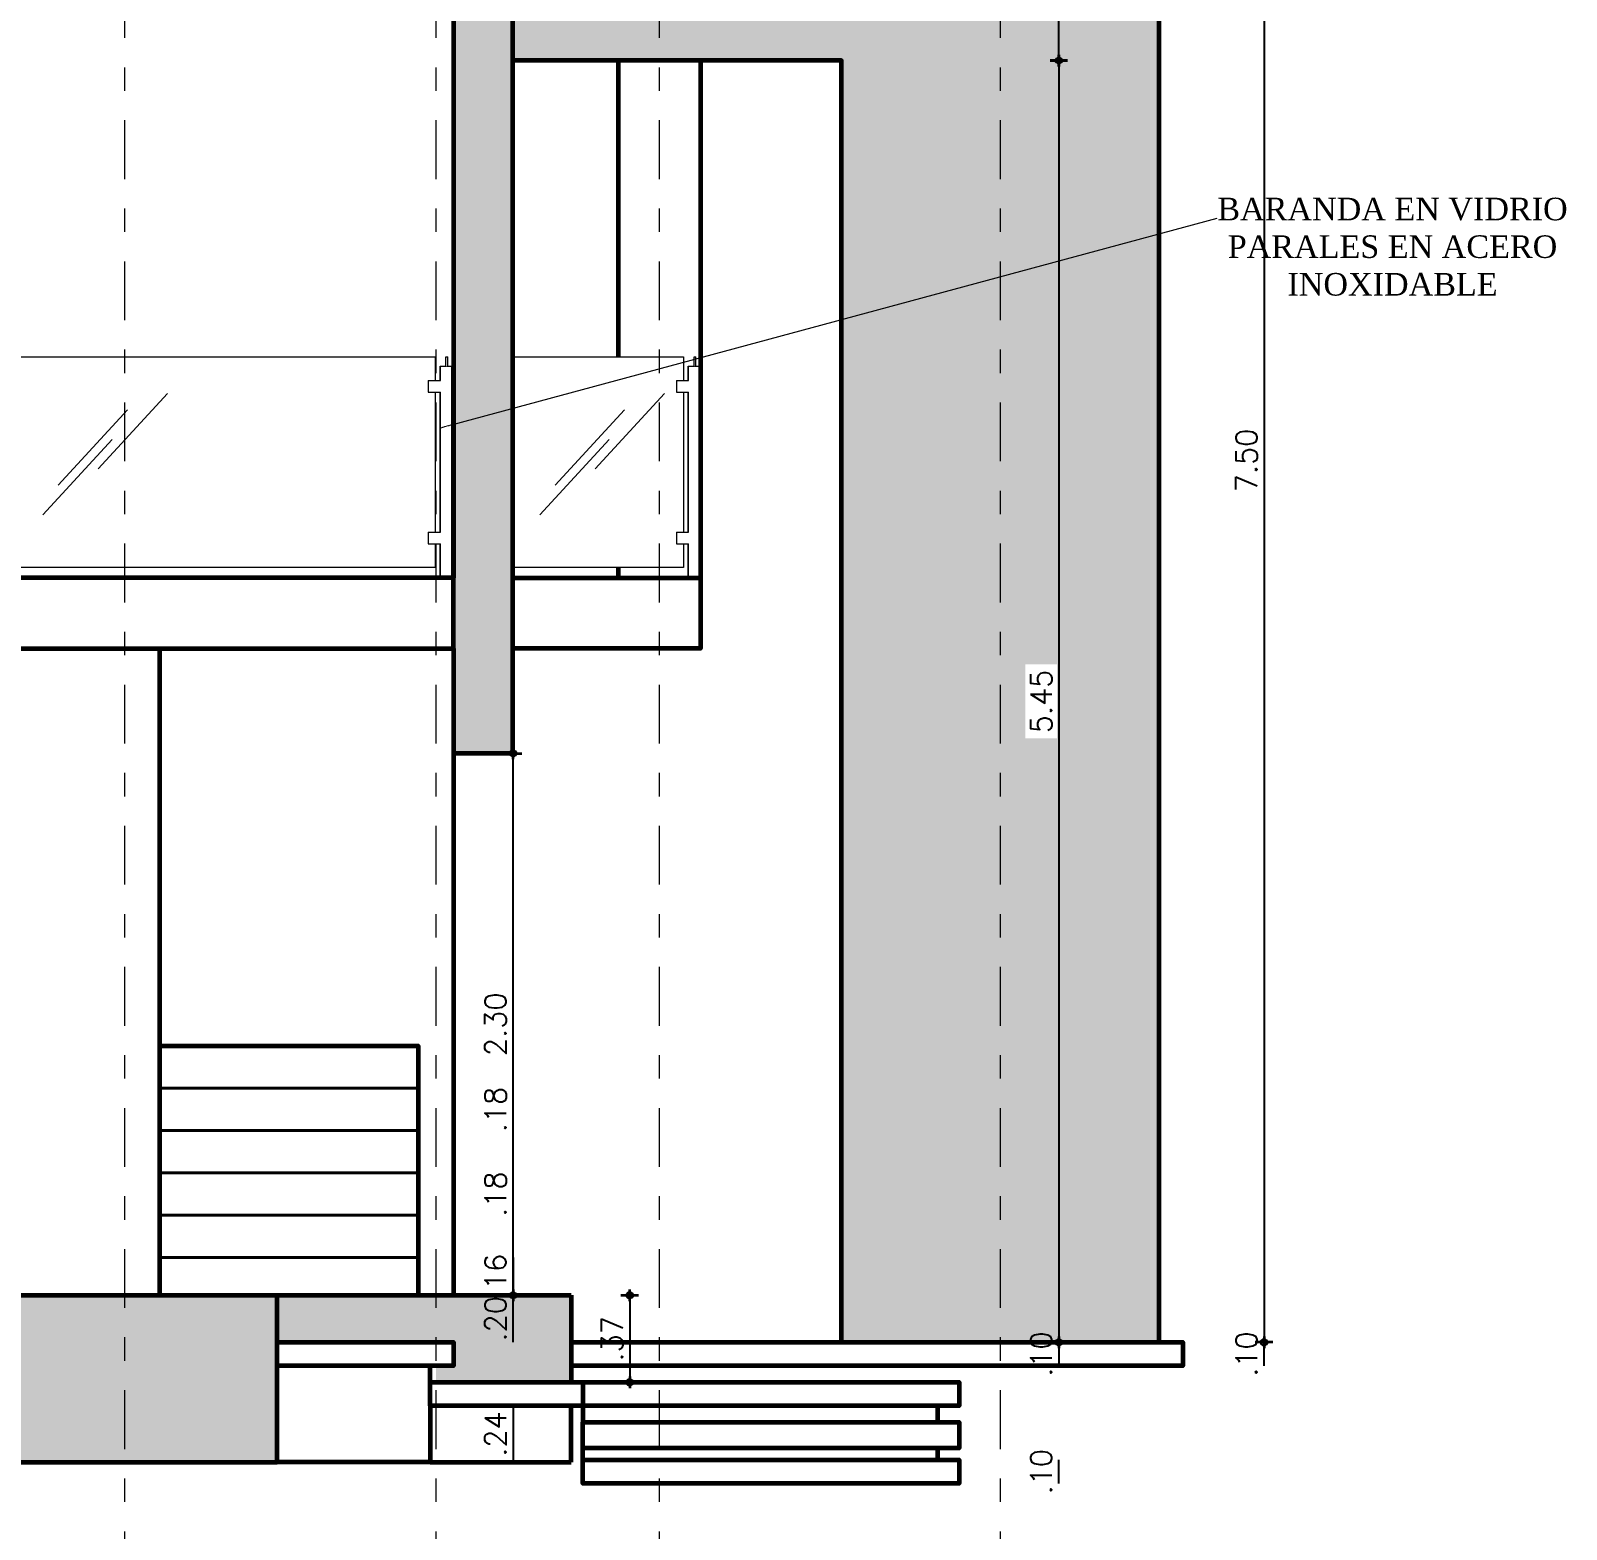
# Model space of a CAD drawing. Header units: metres. Extents: x -50 to 76, y -61 to 14.
# Drawn here: x -32.09 to -25.56, y -55.04 to -48.67 of the extents above; entities that cross this region are included whole.
import ezdxf

# ---------------------------------------------------------------- set-up
doc = ezdxf.new("R2010")
doc.units = ezdxf.units.M
doc.header["$MEASUREMENT"] = 0
doc.set_wipeout_variables(frame=1)
for name, pattern in [('CENTERX2', [4, 2.5, -0.5, 0.5, -0.5]), ('DASHDOT2', [0.5, 0.25, -0.125, 0, -0.125]), ('Wipeout_Contour', [1, 0, -1])]:
    doc.linetypes.add(name, pattern=pattern)
for name, color, linetype, lineweight in [('1 ACHURADO PLACAS', 45, 'Continuous', 15), ('1 CALCAS', 255, 'Continuous', 60), ('1 ESCALERAS', 4, 'Continuous', 40), ('1 NIVELES', 145, 'Continuous', 18), ('COTA10', 153, 'Continuous', 13), ('COTAS', 251, 'Continuous', 35), ('EJES', 251, 'CENTERX2', 0)]:
    doc.layers.add(name, color=color, linetype=linetype, lineweight=lineweight)
doc.layers.add('TEXT', color=4, linetype='Continuous')
doc.styles.add('ARIAL', font='CENTURY.TTF')
doc.styles.add('cotas', font='romans.shx')
doc.dimstyles.new('COT-50', dxfattribs={"dimscale": 0.5, "dimtxt": 0.18, "dimasz": 0.05, "dimexe": 0.08, "dimexo": 0.1, "dimgap": 0.06, "dimtad": 1, "dimzin": 4, "dimdsep": 46, "dimtxsty": 'cotas', "dimblk1": 'COTA', "dimblk2": 'COTA', "dimsah": 1, "dimcen": 0.09, "dimse1": 1, "dimse2": 1, "dimclrd": 256, "dimclre": 253, "dimclrt": 14, "dimadec": 0, "dimazin": 0, "dimtfac": 1, "dimtix": 1, "dimtmove": 0, "dimatfit": 3, "dimldrblk": 'COTA', "dimfxl": 1, "dimtfill": 1, "dimtfillclr": 256, "dimtolj": 1, "dimtzin": 12, "dimarcsym": 0})

# ---------------------------------------------------------------- blocks, each defined once
blk = doc.blocks.new('COTA')
for p, q in [((-1, 0), (1, 0)), ((0, 1.5), (0, -1.5))]:
    blk.add_line(p, q)
blk.add_circle((0, 0), 0.5)
blk = doc.blocks.new('*D832')
at = {"layer": 'COTAS', "lineweight": -2, "transparency": 16777216}
blk.add_line((-32.6906, -51.3219), (-32.6906, -54.0219), dxfattribs=at)
at = {"layer": 'Defpoints', "color": 0, "transparency": 16777216}
for p in [(-31.5412, -51.2969), (-32.6906, -54.0469), (-31.5412, -54.0469)]:
    blk.add_point(p, dxfattribs=at)
at = {"layer": 'COTAS', "lineweight": -2, "transparency": 16777216, "xscale": 0.025, "yscale": 0.025, "zscale": 0.025}
for p, rotation in [((-32.6906, -51.2969), 90), ((-32.6906, -54.0469), 270)]:
    blk.add_blockref('COTA', p, dxfattribs=dict(at, rotation=rotation))
at = {"layer": 'COTAS', "color": 14, "transparency": 16777216, "insert": (-32.7656, -52.6719), "char_height": 0.09, "attachment_point": 5, "rotation": 90, "style": 'cotas', "bg_fill": 3, "box_fill_scale": 1.25, "bg_fill_color": 256, "bg_fill_true_color": 13158600, "bg_fill_transparency": 0}
blk.add_mtext('\\A1;2.75', dxfattribs=at)
blk = doc.blocks.new('*D833')
at = {"layer": 'COTAS', "lineweight": -2, "transparency": 16777216}
blk.add_line((-26.8436, -46.7719), (-26.8436, -54.2219), dxfattribs=at)
at = {"layer": 'Defpoints', "color": 0, "transparency": 16777216}
for p in [(-27.2912, -46.7469), (-27.2912, -54.2469), (-26.8436, -54.2469)]:
    blk.add_point(p, dxfattribs=at)
at = {"layer": 'COTAS', "lineweight": -2, "transparency": 16777216, "xscale": 0.025, "yscale": 0.025, "zscale": 0.025}
for p, rotation in [((-26.8436, -46.7469), 90), ((-26.8436, -54.2469), 270)]:
    blk.add_blockref('COTA', p, dxfattribs=dict(at, rotation=rotation))
at = {"layer": 'COTAS', "color": 14, "transparency": 16777216, "insert": (-26.9186, -50.4969), "char_height": 0.09, "attachment_point": 5, "rotation": 90, "style": 'cotas', "bg_fill": 3, "box_fill_scale": 1.25, "bg_fill_color": 256, "bg_fill_true_color": 13158600, "bg_fill_transparency": 0}
blk.add_mtext('\\A1;7.50', dxfattribs=at)
blk = doc.blocks.new('*D834')
at = {"layer": 'COTAS', "lineweight": -2, "transparency": 16777216}
blk.add_line((-26.8436, -54.3469), (-26.8436, -54.2469), dxfattribs=at)
at = {"layer": 'Defpoints', "color": 0, "transparency": 16777216}
for p in [(-27.1898, -54.2469), (-26.8436, -54.2469), (-27.1898, -54.3469)]:
    blk.add_point(p, dxfattribs=at)
at = {"layer": 'COTAS', "color": 14, "transparency": 16777216, "insert": (-26.9186, -54.2969), "char_height": 0.09, "attachment_point": 5, "rotation": 90, "style": 'cotas'}
blk.add_mtext('\\A1;.10', dxfattribs=at)
blk = doc.blocks.new('*D836')
at = {"layer": 'COTAS', "lineweight": -2, "transparency": 16777216}
blk.add_line((-27.7166, -48.7719), (-27.7166, -46.7719), dxfattribs=at)
at = {"layer": 'Defpoints', "color": 0, "transparency": 16777216}
for p in [(-28.6412, -46.7469), (-27.7166, -46.7469), (-28.6412, -48.7969)]:
    blk.add_point(p, dxfattribs=at)
at = {"layer": 'COTAS', "lineweight": -2, "transparency": 16777216, "xscale": 0.025, "yscale": 0.025, "zscale": 0.025}
for p, rotation in [((-27.7166, -46.7469), 90), ((-27.7166, -48.7969), 270)]:
    blk.add_blockref('COTA', p, dxfattribs=dict(at, rotation=rotation))
at = {"layer": 'COTAS', "color": 14, "transparency": 16777216, "insert": (-27.7916, -47.7719), "char_height": 0.09, "attachment_point": 5, "rotation": 90, "style": 'cotas', "bg_fill": 3, "box_fill_scale": 1.25, "bg_fill_color": 256, "bg_fill_true_color": 13158600, "bg_fill_transparency": 0}
blk.add_mtext('\\A1;2.05', dxfattribs=at)
blk = doc.blocks.new('*D837')
at = {"layer": 'COTAS', "lineweight": -2, "transparency": 16777216}
blk.add_line((-27.7166, -48.8219), (-27.7166, -54.2219), dxfattribs=at)
at = {"layer": 'Defpoints', "color": 0, "transparency": 16777216}
for p in [(-28.6412, -48.7969), (-28.6412, -54.2469), (-27.7166, -54.2469)]:
    blk.add_point(p, dxfattribs=at)
at = {"layer": 'COTAS', "lineweight": -2, "transparency": 16777216, "xscale": 0.025, "yscale": 0.025, "zscale": 0.025}
for p, rotation in [((-27.7166, -48.7969), 90), ((-27.7166, -54.2469), 270)]:
    blk.add_blockref('COTA', p, dxfattribs=dict(at, rotation=rotation))
at = {"layer": 'COTAS', "color": 14, "transparency": 16777216, "insert": (-27.7916, -51.5219), "char_height": 0.09, "attachment_point": 5, "rotation": 90, "style": 'cotas', "bg_fill": 3, "box_fill_scale": 1.25, "bg_fill_color": 256, "bg_fill_true_color": 13158600, "bg_fill_transparency": 0}
blk.add_mtext('\\A1;5.45', dxfattribs=at)
blk = doc.blocks.new('*D838')
at = {"layer": 'COTAS', "lineweight": -2, "transparency": 16777216}
blk.add_line((-27.7166, -54.2469), (-27.7166, -54.3469), dxfattribs=at)
at = {"layer": 'Defpoints', "color": 0, "transparency": 16777216}
for p in [(-27.1898, -54.2469), (-27.7166, -54.3469), (-27.1898, -54.3469)]:
    blk.add_point(p, dxfattribs=at)
at = {"layer": 'COTAS', "color": 14, "transparency": 16777216, "insert": (-27.7916, -54.2969), "char_height": 0.09, "attachment_point": 5, "rotation": 90, "style": 'cotas'}
blk.add_mtext('\\A1;.10', dxfattribs=at)
blk = doc.blocks.new('*D839')
at = {"layer": 'COTAS', "lineweight": -2, "transparency": 16777216}
blk.add_line((-27.7166, -54.8469), (-27.7166, -54.7469), dxfattribs=at)
at = {"layer": 'Defpoints', "color": 0, "transparency": 16777216}
for p in [(-28.1412, -54.7469), (-27.7166, -54.7469), (-28.1412, -54.8469)]:
    blk.add_point(p, dxfattribs=at)
at = {"layer": 'COTAS', "color": 14, "transparency": 16777216, "insert": (-27.7916, -54.7969), "char_height": 0.09, "attachment_point": 5, "rotation": 90, "style": 'cotas'}
blk.add_mtext('\\A1;.10', dxfattribs=at)
blk = doc.blocks.new('*D840')
at = {"layer": 'COTAS', "lineweight": -2, "transparency": 16777216}
blk.add_line((-29.5416, -54.0719), (-29.5416, -54.3919), dxfattribs=at)
at = {"layer": 'Defpoints', "color": 0, "transparency": 16777216}
for p in [(-29.7912, -54.0469), (-29.7912, -54.4169), (-29.5416, -54.4169)]:
    blk.add_point(p, dxfattribs=at)
at = {"layer": 'COTAS', "lineweight": -2, "transparency": 16777216, "xscale": 0.025, "yscale": 0.025, "zscale": 0.025}
for p, rotation in [((-29.5416, -54.0469), 90), ((-29.5416, -54.4169), 270)]:
    blk.add_blockref('COTA', p, dxfattribs=dict(at, rotation=rotation))
at = {"layer": 'COTAS', "color": 14, "transparency": 16777216, "insert": (-29.6166, -54.2319), "char_height": 0.09, "attachment_point": 5, "rotation": 90, "style": 'cotas'}
blk.add_mtext('\\A1;.37', dxfattribs=at)
blk = doc.blocks.new('*D841')
at = {"layer": 'COTAS', "lineweight": -2, "transparency": 16777216}
blk.add_line((-30.0377, -54.2469), (-30.0377, -54.0469), dxfattribs=at)
at = {"layer": 'Defpoints', "color": 0, "transparency": 16777216}
for p in [(-30.2912, -54.0469), (-30.0377, -54.0469), (-30.2912, -54.2469)]:
    blk.add_point(p, dxfattribs=at)
at = {"layer": 'COTAS', "color": 14, "transparency": 16777216, "insert": (-30.1127, -54.1469), "char_height": 0.09, "attachment_point": 5, "rotation": 90, "style": 'cotas'}
blk.add_mtext('\\A1;.20', dxfattribs=at)
blk = doc.blocks.new('*D842')
at = {"layer": 'COTAS', "lineweight": -2, "transparency": 16777216}
blk.add_line((-30.0377, -54.5169), (-30.0377, -54.7569), dxfattribs=at)
at = {"layer": 'Defpoints', "color": 0, "transparency": 16777216}
for p in [(-29.7912, -54.5169), (-30.0377, -54.7569), (-29.7912, -54.7569)]:
    blk.add_point(p, dxfattribs=at)
at = {"layer": 'COTAS', "color": 14, "transparency": 16777216, "insert": (-30.1127, -54.6369), "char_height": 0.09, "attachment_point": 5, "rotation": 90, "style": 'cotas'}
blk.add_mtext('\\A1;.24', dxfattribs=at)
blk = doc.blocks.new('*D843')
at = {"layer": 'COTAS', "lineweight": -2, "transparency": 16777216}
blk.add_line((-30.0377, -53.8869), (-30.0377, -54.0469), dxfattribs=at)
at = {"layer": 'Defpoints', "color": 0, "transparency": 16777216}
for p in [(-30.4412, -53.8869), (-30.4412, -54.0469), (-30.0377, -54.0469)]:
    blk.add_point(p, dxfattribs=at)
at = {"layer": 'COTAS', "color": 14, "transparency": 16777216, "insert": (-30.1127, -53.9669), "char_height": 0.09, "attachment_point": 5, "rotation": 90, "style": 'cotas'}
blk.add_mtext('\\A1;.16', dxfattribs=at)
blk = doc.blocks.new('*D844')
at = {"layer": 'COTAS', "lineweight": -2, "transparency": 16777216}
blk.add_line((-30.0377, -53.7069), (-30.0377, -53.5269), dxfattribs=at)
at = {"layer": 'Defpoints', "color": 0, "transparency": 16777216}
for p in [(-30.4412, -53.5269), (-30.0377, -53.5269), (-30.4412, -53.7069)]:
    blk.add_point(p, dxfattribs=at)
at = {"layer": 'COTAS', "color": 14, "transparency": 16777216, "insert": (-30.1127, -53.6169), "char_height": 0.09, "attachment_point": 5, "rotation": 90, "style": 'cotas'}
blk.add_mtext('\\A1;.18', dxfattribs=at)
blk = doc.blocks.new('*D845')
at = {"layer": 'COTAS', "lineweight": -2, "transparency": 16777216}
blk.add_line((-30.0377, -53.3469), (-30.0377, -53.1669), dxfattribs=at)
at = {"layer": 'Defpoints', "color": 0, "transparency": 16777216}
for p in [(-30.4412, -53.1669), (-30.0377, -53.1669), (-30.4412, -53.3469)]:
    blk.add_point(p, dxfattribs=at)
at = {"layer": 'COTAS', "color": 14, "transparency": 16777216, "insert": (-30.1127, -53.2569), "char_height": 0.09, "attachment_point": 5, "rotation": 90, "style": 'cotas'}
blk.add_mtext('\\A1;.18', dxfattribs=at)
blk = doc.blocks.new('*D846')
at = {"layer": 'COTAS', "lineweight": -2, "transparency": 16777216}
blk.add_line((-30.0377, -54.0219), (-30.0377, -51.7676), dxfattribs=at)
at = {"layer": 'Defpoints', "color": 0, "transparency": 16777216}
for p in [(-30.0412, -51.7426), (-30.0377, -51.7426), (-30.2912, -54.0469)]:
    blk.add_point(p, dxfattribs=at)
at = {"layer": 'COTAS', "lineweight": -2, "transparency": 16777216, "xscale": 0.025, "yscale": 0.025, "zscale": 0.025}
for p, rotation in [((-30.0377, -51.7426), 90), ((-30.0377, -54.0469), 270)]:
    blk.add_blockref('COTA', p, dxfattribs=dict(at, rotation=rotation))
at = {"layer": 'COTAS', "color": 14, "transparency": 16777216, "insert": (-30.1127, -52.8947), "char_height": 0.09, "attachment_point": 5, "rotation": 90, "style": 'cotas'}
blk.add_mtext('\\A1;2.30', dxfattribs=at)

msp = doc.modelspace()

# ---------------------------------------------------------------- linework, layer by layer
at = {"layer": '1 CALCAS', "color": 171, "linetype": 'Continuous', "lineweight": 18}
for p, q in [((-33.0875, -50.0569), (-30.3689, -50.0569)), ((-30.0412, -50.0569), (-29.3132, -50.0569)), ((-30.3689, -50.9519), (-33.0875, -50.9519)), ((-29.3132, -50.9519), (-30.0412, -50.9519))]:
    msp.add_line(p, q, dxfattribs=at)
at = {"layer": '1 CALCAS'}
for p, q in [((-31.5412, -54.0469), (-31.0412, -54.0469)), ((-31.0412, -54.7569), (-31.0412, -54.0469)), ((-31.0412, -54.0469), (-29.7912, -54.0469)), ((-29.7912, -54.0469), (-29.7912, -54.4169)), ((-30.3912, -54.5169), (-30.3912, -54.7569)), ((-29.7912, -54.7569), (-29.7912, -54.5169)), ((-28.2328, -54.5169), (-28.2328, -54.5869)), ((-28.2328, -54.6969), (-28.2328, -54.7469)), ((-40.7912, -54.7569), (-31.0412, -54.7569)), ((-30.3912, -54.7569), (-31.0412, -54.7569)), ((-30.3912, -54.7569), (-29.8412, -54.7569)), ((-29.8412, -54.7569), (-29.7912, -54.7569))]:
    msp.add_line(p, q, dxfattribs=at)
for points in [[(-35.8912, -50.0569), (-35.8912, -47.7469), (-40.7912, -47.7469), (-40.7912, -54.0469), (-31.5412, -54.0469), (-31.5412, -51.2969)], [(-29.5912, -48.7969), (-29.5912, -50.0569)], [(-29.5912, -50.9519), (-29.5912, -50.9969)], [(-30.2912, -51.2969), (-30.2912, -54.0469)], [(-31.5412, -52.9869), (-30.4412, -52.9869), (-30.4412, -54.0469)], [(-31.0412, -54.2469), (-30.2912, -54.2469), (-30.2912, -54.3469), (-31.0412, -54.3469)], [(-29.7912, -54.2469), (-27.1898, -54.2469), (-27.1898, -54.3469), (-29.7912, -54.3469)], [(-30.3912, -54.4169), (-30.3912, -54.3469)], [(-30.3912, -54.4169), (-29.7412, -54.4169), (-29.7412, -54.5169), (-30.3912, -54.5169), (-30.3912, -54.4169)], [(-29.7412, -54.4169), (-28.1412, -54.4169), (-28.1412, -54.5169), (-29.7412, -54.5169)], [(-29.7412, -54.5169), (-29.7412, -54.5869)], [(-29.7412, -54.5869), (-28.1412, -54.5869), (-28.1412, -54.6969), (-29.7412, -54.6969), (-29.7412, -54.5869)], [(-29.7412, -54.7469), (-29.7412, -54.6969)], [(-29.7412, -54.7469), (-28.1412, -54.7469), (-28.1412, -54.8469), (-29.7412, -54.8469), (-29.7412, -54.7469)]]:
    msp.add_lwpolyline(points, dxfattribs=at)
at = {"layer": '1 ESCALERAS'}
for p, q in [((-31.5412, -53.1669), (-30.4412, -53.1669)), ((-31.5412, -53.3469), (-30.4412, -53.3469)), ((-31.5412, -53.5269), (-30.4412, -53.5269)), ((-31.5412, -53.7069), (-30.4412, -53.7069)), ((-31.5412, -53.8869), (-30.4412, -53.8869))]:
    msp.add_line(p, q, dxfattribs=at)
at = {"layer": 'COTA10'}
for p, q in [((-31.803, -50.5332), (-31.5079, -50.2124)), ((-29.689, -50.5332), (-29.3939, -50.2124)), ((-31.9737, -50.6025), (-31.6786, -50.2817)), ((-29.8597, -50.6025), (-29.5646, -50.2817)), ((-32.0388, -50.7282), (-31.7437, -50.4075)), ((-29.9248, -50.7282), (-29.6297, -50.4075))]:
    msp.add_line(p, q, dxfattribs=at)
at = {"layer": 'EJES', "linetype": 'DASHDOT2'}
for p, q in [((-31.6912, -45.4507), (-31.6912, -55.6003)), ((-29.4162, -45.4507), (-29.4162, -55.6003)), ((-27.9662, -45.4507), (-27.9662, -55.6003))]:
    msp.add_line(p, q, dxfattribs=at)

# ---------------------------------------------------------------- dimensions: what is measured, and where the dimension line sits
at = {"layer": 'COTAS'}
for base, p1, p2, picture, middle in [((-30.0377, -51.7426), (-30.2912, -54.0469), (-30.0412, -51.7426), '*D846', (-30.1127, -52.8947)), ((-30.0377, -53.1669), (-30.4412, -53.3469), (-30.4412, -53.1669), '*D845', (-30.1127, -53.2569)), ((-30.0377, -53.5269), (-30.4412, -53.7069), (-30.4412, -53.5269), '*D844', (-30.1127, -53.6169)), ((-30.0377, -54.0469), (-30.4412, -53.8869), (-30.4412, -54.0469), '*D843', (-30.1127, -53.9669)), ((-30.0377, -54.0469), (-30.2912, -54.2469), (-30.2912, -54.0469), '*D841', (-30.1127, -54.1469)), ((-29.5416, -54.4169), (-29.7912, -54.0469), (-29.7912, -54.4169), '*D840', (-29.6166, -54.2319)), ((-30.0377, -54.7569), (-29.7912, -54.5169), (-29.7912, -54.7569), '*D842', (-30.1127, -54.6369)), ((-27.7166, -54.7469), (-28.1412, -54.8469), (-28.1412, -54.7469), '*D839', (-27.7916, -54.7969))]:
    dim = msp.add_linear_dim(base=base, p1=p1, p2=p2, angle=90, dimstyle='COT-50', override={"dimtfill": 0}, dxfattribs=at)
    dim.commit()
    dim.dimension.update_dxf_attribs({"geometry": picture, "text_midpoint": middle})

# ---------------------------------------------------------------- wipeouts: each hides what was drawn before it
at = {"color": 254, "linetype": 'Wipeout_Contour', "lineweight": 0, "ltscale": 27.96653}
msp.add_wipeout([(-30.3989, -50.1569), (-30.3989, -50.2069), (-30.3463, -50.2069), (-30.3463, -50.1569)], dxfattribs=at).dxf.layer = '1 CALCAS'
at = {"color": 254, "linetype": 'Wipeout_Contour', "lineweight": 0, "ltscale": 31.488116}
msp.add_wipeout([(-29.3432, -50.1569), (-29.3432, -50.2069), (-29.2905, -50.2069), (-29.2905, -50.1569)], dxfattribs=at).dxf.layer = '1 CALCAS'
at = {"color": 254, "linetype": 'Wipeout_Contour', "lineweight": 0, "ltscale": 26.550145}
msp.add_wipeout([(-30.3989, -50.8019), (-30.3989, -50.8519), (-30.3463, -50.8519), (-30.3463, -50.8019)], dxfattribs=at).dxf.layer = '1 CALCAS'
at = {"color": 254, "linetype": 'Wipeout_Contour', "lineweight": 0, "ltscale": 30.237243}
msp.add_wipeout([(-29.3432, -50.8019), (-29.3432, -50.8519), (-29.2905, -50.8519), (-29.2905, -50.8019)], dxfattribs=at).dxf.layer = '1 CALCAS'

# ---------------------------------------------------------------- next in the draw order: linework, layer by layer
at = {"layer": '1 CALCAS', "color": 171, "linetype": 'Continuous', "lineweight": 18}
for p, q in [((-30.3689, -50.0569), (-30.3689, -50.1569)), ((-29.3132, -50.0569), (-29.3132, -50.1569)), ((-30.3689, -50.2069), (-30.3689, -50.8019)), ((-29.3132, -50.2069), (-29.3132, -50.8019)), ((-30.3689, -50.8519), (-30.3689, -50.9519)), ((-29.3132, -50.8519), (-29.3132, -50.9519))]:
    msp.add_line(p, q, dxfattribs=at)
at = {"layer": '1 CALCAS', "color": 161, "linetype": 'Continuous', "lineweight": 13, "true_color": 0xaaaaff}
for p, q in [((-30.3989, -50.1569), (-30.3463, -50.1569)), ((-30.3989, -50.1569), (-30.3989, -50.2069)), ((-29.3432, -50.1569), (-29.2905, -50.1569)), ((-29.3432, -50.1569), (-29.3432, -50.2069)), ((-30.3989, -50.2069), (-30.3463, -50.2069)), ((-29.3432, -50.2069), (-29.2905, -50.2069)), ((-30.3989, -50.8019), (-30.3463, -50.8019)), ((-30.3989, -50.8019), (-30.3989, -50.8519)), ((-29.3432, -50.8019), (-29.2905, -50.8019)), ((-29.3432, -50.8019), (-29.3432, -50.8519)), ((-30.3989, -50.8519), (-30.3463, -50.8519)), ((-29.3432, -50.8519), (-29.2905, -50.8519))]:
    msp.add_line(p, q, dxfattribs=at)

# ---------------------------------------------------------------- next in the draw order: wipeouts: each hides what was drawn before it
at = {"color": 254, "linetype": 'Wipeout_Contour', "lineweight": 0, "ltscale": 28.17493}
msp.add_wipeout([(-30.3489, -50.1569), (-30.3486, -50.1569), (-30.3486, -50.0969), (-30.3489, -50.0969)], dxfattribs=at).dxf.layer = '1 CALCAS'
at = {"color": 254, "linetype": 'Wipeout_Contour', "lineweight": 0, "ltscale": 31.6859}
msp.add_wipeout([(-29.2932, -50.1569), (-29.2928, -50.1569), (-29.2928, -50.0969), (-29.2932, -50.0969)], dxfattribs=at).dxf.layer = '1 CALCAS'
at = {"color": 254, "linetype": 'Wipeout_Contour', "lineweight": 0, "ltscale": 27.301709}
msp.add_wipeout([(-30.3489, -50.2069), (-30.3489, -50.8019), (-30.3486, -50.8019), (-30.3486, -50.2069)], dxfattribs=at).dxf.layer = '1 CALCAS'
at = {"color": 254, "linetype": 'Wipeout_Contour', "lineweight": 0, "ltscale": 30.915919}
msp.add_wipeout([(-29.2932, -50.2069), (-29.2932, -50.8019), (-29.2928, -50.8019), (-29.2928, -50.2069)], dxfattribs=at).dxf.layer = '1 CALCAS'
at = {"color": 254, "linetype": 'Wipeout_Contour', "lineweight": 0, "ltscale": 26.431881}
msp.add_wipeout([(-30.3489, -50.9969), (-30.3486, -50.9969), (-30.3486, -50.8519), (-30.3489, -50.8519)], dxfattribs=at).dxf.layer = '1 CALCAS'
at = {"color": 254, "linetype": 'Wipeout_Contour', "lineweight": 0, "ltscale": 30.147099}
msp.add_wipeout([(-29.2932, -50.9969), (-29.2928, -50.9969), (-29.2928, -50.8519), (-29.2932, -50.8519)], dxfattribs=at).dxf.layer = '1 CALCAS'

# ---------------------------------------------------------------- next in the draw order: wipeouts: each hides what was drawn before it
at = {"color": 254, "linetype": 'Wipeout_Contour', "lineweight": 0, "ltscale": 28.177317}
msp.add_wipeout([(-30.3486, -50.0969), (-30.3486, -50.1569), (-30.3474, -50.1569), (-30.3474, -50.0969)], dxfattribs=at).dxf.layer = '1 CALCAS'
at = {"color": 254, "linetype": 'Wipeout_Contour', "lineweight": 0, "ltscale": 31.688427}
msp.add_wipeout([(-29.2928, -50.0969), (-29.2928, -50.1569), (-29.2917, -50.1569), (-29.2917, -50.0969)], dxfattribs=at).dxf.layer = '1 CALCAS'
at = {"color": 254, "linetype": 'Wipeout_Contour', "lineweight": 0, "ltscale": 27.304177}
msp.add_wipeout([(-30.3474, -50.2069), (-30.3486, -50.2069), (-30.3486, -50.8019), (-30.3474, -50.8019)], dxfattribs=at).dxf.layer = '1 CALCAS'
at = {"color": 254, "linetype": 'Wipeout_Contour', "lineweight": 0, "ltscale": 30.918513}
msp.add_wipeout([(-29.2928, -50.8019), (-29.2917, -50.8019), (-29.2917, -50.2069), (-29.2928, -50.2069)], dxfattribs=at).dxf.layer = '1 CALCAS'
at = {"color": 254, "linetype": 'Wipeout_Contour', "lineweight": 0, "ltscale": 26.43443}
msp.add_wipeout([(-30.3486, -50.8519), (-30.3486, -50.9969), (-30.3474, -50.9969), (-30.3474, -50.8519)], dxfattribs=at).dxf.layer = '1 CALCAS'
at = {"color": 254, "linetype": 'Wipeout_Contour', "lineweight": 0, "ltscale": 30.14976}
msp.add_wipeout([(-29.2928, -50.9969), (-29.2917, -50.9969), (-29.2917, -50.8519), (-29.2928, -50.8519)], dxfattribs=at).dxf.layer = '1 CALCAS'

# ---------------------------------------------------------------- next in the draw order: wipeouts: each hides what was drawn before it
at = {"color": 254, "linetype": 'Wipeout_Contour', "lineweight": 0, "ltscale": 83.4449}
msp.add_wipeout([(-30.3474, -50.2069), (-30.3474, -50.8019), (-30.3463, -50.8019), (-30.3463, -50.8519), (-30.3474, -50.8519), (-30.3474, -50.9969), (-30.3456, -50.9969), (-30.3456, -50.0969), (-30.3474, -50.0969), (-30.3474, -50.1569), (-30.3463, -50.1569), (-30.3463, -50.2069)], dxfattribs=at).dxf.layer = '1 CALCAS'
at = {"color": 254, "linetype": 'Wipeout_Contour', "lineweight": 0, "ltscale": 30.855943}
msp.add_wipeout([(-29.2898, -50.9969), (-29.2873, -50.9969), (-29.2873, -50.0969), (-29.2898, -50.0969)], dxfattribs=at).dxf.layer = '1 CALCAS'

# ---------------------------------------------------------------- next in the draw order: wipeouts: each hides what was drawn before it
at = {"color": 254, "linetype": 'Wipeout_Contour', "lineweight": 0, "ltscale": 27.227298}
msp.add_wipeout([(-30.3456, -50.9969), (-30.3431, -50.9969), (-30.3431, -50.0969), (-30.3456, -50.0969)], dxfattribs=at).dxf.layer = '1 CALCAS'
at = {"color": 254, "linetype": 'Wipeout_Contour', "lineweight": 0, "ltscale": 30.8657}
msp.add_wipeout([(-29.2873, -50.9969), (-29.2842, -50.9969), (-29.2842, -50.0969), (-29.2873, -50.0969)], dxfattribs=at).dxf.layer = '1 CALCAS'

# ---------------------------------------------------------------- next in the draw order: wipeouts: each hides what was drawn before it
at = {"color": 254, "linetype": 'Wipeout_Contour', "lineweight": 0, "ltscale": 27.236626}
msp.add_wipeout([(-30.3431, -50.9969), (-30.34, -50.9969), (-30.34, -50.0969), (-30.3431, -50.0969)], dxfattribs=at).dxf.layer = '1 CALCAS'
at = {"color": 254, "linetype": 'Wipeout_Contour', "lineweight": 0, "ltscale": 30.877342}
msp.add_wipeout([(-29.2842, -50.9969), (-29.2807, -50.9969), (-29.2807, -50.0969), (-29.2842, -50.0969)], dxfattribs=at).dxf.layer = '1 CALCAS'

# ---------------------------------------------------------------- next in the draw order: wipeouts: each hides what was drawn before it
at = {"color": 254, "linetype": 'Wipeout_Contour', "lineweight": 0, "ltscale": 27.247757}
msp.add_wipeout([(-30.34, -50.9969), (-30.3364, -50.9969), (-30.3364, -50.0969), (-30.34, -50.0969)], dxfattribs=at).dxf.layer = '1 CALCAS'
at = {"color": 254, "linetype": 'Wipeout_Contour', "lineweight": 0, "ltscale": 30.890514}
msp.add_wipeout([(-29.2807, -50.9969), (-29.2767, -50.9969), (-29.2767, -50.0969), (-29.2807, -50.0969)], dxfattribs=at).dxf.layer = '1 CALCAS'

# ---------------------------------------------------------------- next in the draw order: wipeouts: each hides what was drawn before it
at = {"color": 254, "linetype": 'Wipeout_Contour', "lineweight": 0, "ltscale": 27.260355}
msp.add_wipeout([(-30.3364, -50.9969), (-30.3325, -50.9969), (-30.3325, -50.0969), (-30.3364, -50.0969)], dxfattribs=at).dxf.layer = '1 CALCAS'
at = {"color": 254, "linetype": 'Wipeout_Contour', "lineweight": 0, "ltscale": 30.904816}
msp.add_wipeout([(-29.2767, -50.9969), (-29.2725, -50.9969), (-29.2725, -50.0969), (-29.2767, -50.0969)], dxfattribs=at).dxf.layer = '1 CALCAS'

# ---------------------------------------------------------------- next in the draw order: linework, layer by layer
at = {"layer": 'EJES', "linetype": 'DASHDOT2'}
msp.add_line((-30.3662, -45.4507), (-30.3662, -55.6003), dxfattribs=at)

# ---------------------------------------------------------------- next in the draw order: wipeouts: each hides what was drawn before it
at = {"color": 254, "linetype": 'Wipeout_Contour', "lineweight": 0, "ltscale": 27.274038}
msp.add_wipeout([(-30.3325, -50.9969), (-30.3283, -50.9969), (-30.3283, -50.0969), (-30.3325, -50.0969)], dxfattribs=at).dxf.layer = '1 CALCAS'
at = {"color": 254, "linetype": 'Wipeout_Contour', "lineweight": 0, "ltscale": 30.919815}
msp.add_wipeout([(-29.2725, -50.9969), (-29.2682, -50.9969), (-29.2682, -50.0969), (-29.2725, -50.0969)], dxfattribs=at).dxf.layer = '1 CALCAS'

# ---------------------------------------------------------------- next in the draw order: wipeouts: each hides what was drawn before it
at = {"color": 254, "linetype": 'Wipeout_Contour', "lineweight": 0, "ltscale": 27.288391}
msp.add_wipeout([(-30.3283, -50.9969), (-30.3239, -50.9969), (-30.3239, -50.0969), (-30.3283, -50.0969)], dxfattribs=at).dxf.layer = '1 CALCAS'
at = {"color": 254, "linetype": 'Wipeout_Contour', "lineweight": 0, "ltscale": 30.935055}
msp.add_wipeout([(-29.2682, -50.0969), (-29.2682, -50.9969), (-29.2638, -50.9969), (-29.2638, -50.0969)], dxfattribs=at).dxf.layer = '1 CALCAS'

# ---------------------------------------------------------------- next in the draw order: wipeouts: each hides what was drawn before it
at = {"color": 254, "linetype": 'Wipeout_Contour', "lineweight": 0, "ltscale": 27.302976}
msp.add_wipeout([(-30.3239, -50.9969), (-30.3196, -50.9969), (-30.3196, -50.0969), (-30.3239, -50.0969)], dxfattribs=at).dxf.layer = '1 CALCAS'
at = {"color": 254, "linetype": 'Wipeout_Contour', "lineweight": 0, "ltscale": 30.950073}
msp.add_wipeout([(-29.2638, -50.9969), (-29.2596, -50.9969), (-29.2596, -50.0969), (-29.2638, -50.0969)], dxfattribs=at).dxf.layer = '1 CALCAS'

# ---------------------------------------------------------------- next in the draw order: wipeouts: each hides what was drawn before it
at = {"color": 254, "linetype": 'Wipeout_Contour', "lineweight": 0, "ltscale": 27.317353}
msp.add_wipeout([(-30.3196, -50.9969), (-30.3154, -50.9969), (-30.3154, -50.0969), (-30.3196, -50.0969)], dxfattribs=at).dxf.layer = '1 CALCAS'
at = {"color": 254, "linetype": 'Wipeout_Contour', "lineweight": 0, "ltscale": 30.964412}
msp.add_wipeout([(-29.2596, -50.9969), (-29.2557, -50.9969), (-29.2557, -50.0969), (-29.2596, -50.0969)], dxfattribs=at).dxf.layer = '1 CALCAS'

# ---------------------------------------------------------------- next in the draw order: linework, layer by layer
at = {"layer": '1 CALCAS', "color": 171, "linetype": 'Continuous', "lineweight": 18}
for p, q in [((-30.3489, -50.0969), (-30.3486, -50.0969)), ((-30.3489, -50.1569), (-30.3489, -50.0969)), ((-30.3489, -50.8019), (-30.3489, -50.2069)), ((-30.3489, -50.9969), (-30.3489, -50.8519))]:
    msp.add_line(p, q, dxfattribs=at)

# ---------------------------------------------------------------- next in the draw order: wipeouts: each hides what was drawn before it
at = {"color": 254, "linetype": 'Wipeout_Contour', "lineweight": 0, "ltscale": 27.331082}
msp.add_wipeout([(-30.3154, -50.9969), (-30.3114, -50.9969), (-30.3114, -50.0969), (-30.3154, -50.0969)], dxfattribs=at).dxf.layer = '1 CALCAS'
at = {"color": 254, "linetype": 'Wipeout_Contour', "lineweight": 0, "ltscale": 94.310583}
msp.add_wipeout([(-29.2917, -50.9969), (-29.2898, -50.9969), (-29.2898, -50.0969), (-29.2917, -50.0969), (-29.2917, -50.1569), (-29.2905, -50.1569), (-29.2905, -50.2069), (-29.2917, -50.2069), (-29.2917, -50.8019), (-29.2905, -50.8019), (-29.2905, -50.8519), (-29.2917, -50.8519)], dxfattribs=at).dxf.layer = '1 CALCAS'
at = {"color": 254, "linetype": 'Wipeout_Contour', "lineweight": 0, "ltscale": 30.977636}
msp.add_wipeout([(-29.2557, -50.9969), (-29.2521, -50.9969), (-29.2521, -50.0969), (-29.2557, -50.0969)], dxfattribs=at).dxf.layer = '1 CALCAS'

# ---------------------------------------------------------------- next in the draw order: linework, layer by layer
at = {"layer": '1 CALCAS', "color": 171, "linetype": 'Continuous', "lineweight": 18}
for p, q in [((-30.3486, -50.0969), (-30.3474, -50.0969)), ((-30.3474, -50.0969), (-30.3456, -50.0969)), ((-29.2932, -50.0969), (-29.2928, -50.0969)), ((-29.2932, -50.1569), (-29.2932, -50.0969)), ((-29.2928, -50.0969), (-29.2917, -50.0969)), ((-29.2917, -50.0969), (-29.2898, -50.0969)), ((-29.2898, -50.0969), (-29.2873, -50.0969)), ((-29.2932, -50.8019), (-29.2932, -50.2069)), ((-29.2932, -50.9969), (-29.2932, -50.8519))]:
    msp.add_line(p, q, dxfattribs=at)

# ---------------------------------------------------------------- next in the draw order: wipeouts: each hides what was drawn before it
at = {"color": 254, "linetype": 'Wipeout_Contour', "lineweight": 0, "ltscale": 27.343747}
msp.add_wipeout([(-30.3114, -50.9969), (-30.3079, -50.9969), (-30.3079, -50.0969), (-30.3114, -50.0969)], dxfattribs=at).dxf.layer = '1 CALCAS'
at = {"color": 254, "linetype": 'Wipeout_Contour', "lineweight": 0, "ltscale": 30.989343}
msp.add_wipeout([(-29.2521, -50.9969), (-29.249, -50.9969), (-29.249, -50.0969), (-29.2521, -50.0969)], dxfattribs=at).dxf.layer = '1 CALCAS'

# ---------------------------------------------------------------- next in the draw order: linework, layer by layer
at = {"layer": '1 CALCAS', "color": 171, "linetype": 'Continuous', "lineweight": 18}
for p, q in [((-30.3456, -50.0969), (-30.3431, -50.0969)), ((-29.2873, -50.0969), (-29.2842, -50.0969))]:
    msp.add_line(p, q, dxfattribs=at)

# ---------------------------------------------------------------- next in the draw order: wipeouts: each hides what was drawn before it
at = {"color": 254, "linetype": 'Wipeout_Contour', "lineweight": 0, "ltscale": 27.354962}
msp.add_wipeout([(-30.3079, -50.9969), (-30.3048, -50.9969), (-30.3048, -50.0969), (-30.3079, -50.0969)], dxfattribs=at).dxf.layer = '1 CALCAS'
at = {"color": 254, "linetype": 'Wipeout_Contour', "lineweight": 0, "ltscale": 30.999177}
msp.add_wipeout([(-29.249, -50.9969), (-29.2465, -50.9969), (-29.2465, -50.0969), (-29.249, -50.0969)], dxfattribs=at).dxf.layer = '1 CALCAS'

# ---------------------------------------------------------------- next in the draw order: linework, layer by layer
at = {"layer": '1 CALCAS', "color": 171, "linetype": 'Continuous', "lineweight": 18}
for p, q in [((-30.3431, -50.0969), (-30.34, -50.0969)), ((-29.2842, -50.0969), (-29.2807, -50.0969))]:
    msp.add_line(p, q, dxfattribs=at)

# ---------------------------------------------------------------- next in the draw order: wipeouts: each hides what was drawn before it
at = {"color": 254, "linetype": 'Wipeout_Contour', "lineweight": 0, "ltscale": 27.364386}
msp.add_wipeout([(-30.3048, -50.9969), (-30.3023, -50.9969), (-30.3023, -50.0969), (-30.3048, -50.0969)], dxfattribs=at).dxf.layer = '1 CALCAS'
at = {"color": 254, "linetype": 'Wipeout_Contour', "lineweight": 0, "ltscale": 31.006838}
msp.add_wipeout([(-29.2465, -50.9969), (-29.2447, -50.9969), (-29.2447, -50.0969), (-29.2465, -50.0969)], dxfattribs=at).dxf.layer = '1 CALCAS'

# ---------------------------------------------------------------- next in the draw order: linework, layer by layer
at = {"layer": '1 CALCAS', "color": 171, "linetype": 'Continuous', "lineweight": 18}
msp.add_line((-30.34, -50.0969), (-30.3364, -50.0969), dxfattribs=at)

# ---------------------------------------------------------------- next in the draw order: wipeouts: each hides what was drawn before it
at = {"color": 254, "linetype": 'Wipeout_Contour', "lineweight": 0, "ltscale": 27.37173}
msp.add_wipeout([(-30.3023, -50.9969), (-30.3004, -50.9969), (-30.3004, -50.0969), (-30.3023, -50.0969)], dxfattribs=at).dxf.layer = '1 CALCAS'
at = {"color": 254, "linetype": 'Wipeout_Contour', "lineweight": 0, "ltscale": 31.012093}
msp.add_wipeout([(-29.2447, -50.9969), (-29.2435, -50.9969), (-29.2435, -50.0969), (-29.2447, -50.0969)], dxfattribs=at).dxf.layer = '1 CALCAS'

# ---------------------------------------------------------------- next in the draw order: linework, layer by layer
at = {"layer": '1 CALCAS', "color": 171, "linetype": 'Continuous', "lineweight": 18}
msp.add_line((-29.2807, -50.0969), (-29.2767, -50.0969), dxfattribs=at)

# ---------------------------------------------------------------- next in the draw order: wipeouts: each hides what was drawn before it
at = {"color": 254, "linetype": 'Wipeout_Contour', "lineweight": 0, "ltscale": 27.376773}
msp.add_wipeout([(-30.3004, -50.0969), (-30.3004, -50.9969), (-30.2993, -50.9969), (-30.2993, -50.0969)], dxfattribs=at).dxf.layer = '1 CALCAS'
at = {"color": 254, "linetype": 'Wipeout_Contour', "lineweight": 0, "ltscale": 31.014782}
msp.add_wipeout([(-29.2435, -50.9969), (-29.2432, -50.9969), (-29.2432, -50.0969), (-29.2435, -50.0969)], dxfattribs=at).dxf.layer = '1 CALCAS'

# ---------------------------------------------------------------- next in the draw order: linework, layer by layer
at = {"layer": '1 CALCAS', "color": 171, "linetype": 'Continuous', "lineweight": 18}
for p, q in [((-30.3364, -50.0969), (-30.3325, -50.0969)), ((-29.2767, -50.0969), (-29.2725, -50.0969)), ((-29.2725, -50.0969), (-29.2682, -50.0969)), ((-29.2682, -50.0969), (-29.2638, -50.0969)), ((-29.2638, -50.0969), (-29.2596, -50.0969)), ((-29.2596, -50.0969), (-29.2557, -50.0969)), ((-29.2557, -50.0969), (-29.2521, -50.0969)), ((-29.2521, -50.0969), (-29.249, -50.0969)), ((-29.249, -50.0969), (-29.2465, -50.0969)), ((-29.2465, -50.0969), (-29.2447, -50.0969)), ((-29.2447, -50.0969), (-29.2435, -50.0969)), ((-29.2435, -50.0969), (-29.2432, -50.0969)), ((-29.2432, -50.9969), (-29.2432, -50.0969))]:
    msp.add_line(p, q, dxfattribs=at)
at = {"layer": '1 CALCAS'}
msp.add_lwpolyline([(-30.0412, -50.9969), (-29.2412, -50.9969), (-29.2412, -51.2969), (-30.0412, -51.2969)], dxfattribs=at)

# ---------------------------------------------------------------- next in the draw order: wipeouts: each hides what was drawn before it
at = {"color": 254, "linetype": 'Wipeout_Contour', "lineweight": 0, "ltscale": 27.379358}
msp.add_wipeout([(-30.2993, -50.9969), (-30.2989, -50.9969), (-30.2989, -50.0969), (-30.2993, -50.0969)], dxfattribs=at).dxf.layer = '1 CALCAS'

# ---------------------------------------------------------------- next in the draw order: linework, layer by layer
at = {"layer": '1 CALCAS', "color": 171, "linetype": 'Continuous', "lineweight": 18}
for p, q in [((-30.3325, -50.0969), (-30.3283, -50.0969)), ((-30.3283, -50.0969), (-30.3239, -50.0969)), ((-30.3239, -50.0969), (-30.3196, -50.0969)), ((-30.3196, -50.0969), (-30.3154, -50.0969)), ((-30.3154, -50.0969), (-30.3114, -50.0969)), ((-30.3114, -50.0969), (-30.3079, -50.0969)), ((-30.3079, -50.0969), (-30.3048, -50.0969)), ((-30.3048, -50.0969), (-30.3023, -50.0969)), ((-30.3023, -50.0969), (-30.3004, -50.0969)), ((-30.3004, -50.0969), (-30.2993, -50.0969)), ((-30.2993, -50.0969), (-30.2989, -50.0969)), ((-30.2989, -50.9969), (-30.2989, -50.0969))]:
    msp.add_line(p, q, dxfattribs=at)
at = {"layer": '1 CALCAS'}
msp.add_lwpolyline([(-35.9905, -51.2969), (-30.2912, -51.2969), (-30.2912, -50.9969), (-35.9905, -50.9969)], close=True, dxfattribs=at)

# ---------------------------------------------------------------- next in the draw order: wipeouts: each hides what was drawn before it
at = {"color": 254, "linetype": 'Wipeout_Contour', "lineweight": 0, "ltscale": 31.888867}
msp.add_wipeout([(-29.2682, -50.0969), (-29.2602, -50.0969), (-29.2602, -50.0569), (-29.2682, -50.0569)], dxfattribs=at).dxf.layer = '1 CALCAS'

# ---------------------------------------------------------------- next in the draw order: linework, layer by layer
at = {"layer": '1 CALCAS', "color": 171, "linetype": 'Continuous', "lineweight": 18}
for p, q in [((-29.2682, -50.0569), (-29.2602, -50.0569)), ((-29.2682, -50.0969), (-29.2682, -50.0569)), ((-29.2602, -50.0969), (-29.2602, -50.0569))]:
    msp.add_line(p, q, dxfattribs=at)
at = {"layer": '1 CALCAS'}
for points in [[(-28.6412, -54.2469), (-28.6412, -48.7969), (-30.0412, -48.7969)], [(-29.2412, -48.7969), (-29.2412, -50.9969)]]:
    msp.add_lwpolyline(points, dxfattribs=at)

# ---------------------------------------------------------------- next in the draw order: wipeouts: each hides what was drawn before it
at = {"color": 254, "linetype": 'Wipeout_Contour', "lineweight": 0, "ltscale": 35.136577}
msp.add_wipeout([(-30.3239, -50.0969), (-30.3196, -50.0969), (-30.3159, -50.0969), (-30.3159, -50.0569), (-30.3239, -50.0569)], dxfattribs=at).dxf.layer = '1 CALCAS'

# ---------------------------------------------------------------- next in the draw order: hatches: boundary and pattern name
at = {"layer": '1 ACHURADO PLACAS'}
h = msp.add_hatch(dxfattribs=at)
h.set_pattern_fill('AR-RSHKE', color=256, scale=0.008, angle=90)
h.paths.add_polyline_path([(-30.3662, -46.7469), (-31.5412, -46.7469), (-31.5412, -47.4469), (-30.3662, -47.4469)])
h.paths.add_polyline_path([(-29.4162, -46.7469), (-30.3662, -46.7469), (-30.3662, -47.4469), (-30.0412, -47.4469), (-30.0412, -47.7469), (-29.4162, -47.7469)])
h.paths.add_polyline_path([(-27.9662, -46.7469), (-29.4162, -46.7469), (-29.4162, -47.7469), (-29.2412, -47.7469), (-29.2512, -48.0469), (-29.4162, -48.0469), (-29.4162, -48.7969), (-28.6412, -48.7969), (-28.6412, -54.2469), (-27.9662, -54.2469)])
h.paths.add_polyline_path([(-29.4162, -48.0469), (-30.0412, -48.0469), (-30.0412, -48.7969), (-29.4162, -48.7969)])
h.paths.add_polyline_path([(-27.2912, -46.7469), (-27.9662, -46.7469), (-27.9662, -54.2469), (-27.2912, -54.2469)])
h.paths.add_polyline_path([(-33.2162, -54.0469), (-35.0912, -54.0469), (-35.0912, -54.7569), (-33.2162, -54.7569)])
h.paths.add_polyline_path([(-32.4412, -54.0469), (-33.2162, -54.0469), (-33.2162, -54.7569), (-32.4412, -54.7569)])
h.paths.add_polyline_path([(-31.6912, -54.0469), (-32.4412, -54.0469), (-32.4412, -54.7569), (-31.6912, -54.7569)])
h.paths.add_polyline_path([(-31.0412, -54.0469), (-31.5412, -54.0469), (-31.5412, -54.0469), (-31.6912, -54.0469), (-31.6912, -54.7569), (-31.0412, -54.7569)])
h.paths.add_polyline_path([(-35.0912, -54.0469), (-36.0412, -54.0469), (-36.0412, -54.7569), (-35.0912, -54.7569)])
h.paths.add_polyline_path([(-36.0412, -54.0469), (-37.4662, -54.0469), (-37.4662, -54.7569), (-36.0412, -54.7569)])
h.paths.add_polyline_path([(-37.4662, -54.0469), (-40.1162, -54.0469), (-40.1162, -54.7569), (-37.4662, -54.7569)])
h.paths.add_polyline_path([(-40.1162, -54.0469), (-40.6437, -54.0469), (-40.6437, -54.7569), (-40.1162, -54.7569)])
h.paths.add_polyline_path([(-40.6437, -54.0469), (-40.7912, -54.0469), (-40.7912, -54.7569), (-40.6437, -54.7569)])
h.paths.add_polyline_path([(-30.3662, -54.0469), (-31.0412, -54.0469), (-31.0412, -54.2469), (-30.3662, -54.2469)])
h.paths.add_polyline_path([(-29.7912, -54.0469), (-30.3662, -54.0469), (-30.3662, -54.2469), (-30.2912, -54.2469), (-30.2912, -54.3469), (-30.3662, -54.3469), (-30.3662, -54.4169), (-29.7912, -54.4169)])
h.paths.add_polyline_path([(-30.0452, -54.2615), (-30.0452, -54.0322), (-30.1802, -54.0322), (-30.1802, -54.2615)], flags=9)
h.paths.add_polyline_path([(-30.0452, -54.0815), (-30.0452, -53.8522), (-30.1802, -53.8522), (-30.1802, -54.0815)], flags=9)
h = msp.add_hatch(dxfattribs=at)
h.set_pattern_fill('AR-RSHKE', color=256, scale=0.007, angle=90)
h.paths.add_polyline_path([(-30.3662, -47.4469), (-31.5412, -47.4469), (-31.5412, -47.7469), (-30.3662, -47.7469)])
h.paths.add_polyline_path([(-30.0412, -47.4469), (-30.3662, -47.4469), (-30.3662, -47.7469), (-30.2912, -47.7469), (-30.2912, -47.9969), (-30.2912, -50.3438), (-30.0412, -50.2764)])
h.paths.add_polyline_path([(-30.0412, -50.2764), (-30.2912, -50.3438), (-30.2912, -50.9969), (-30.2912, -51.2969), (-30.2912, -51.7426), (-30.0412, -51.7426)])

# ---------------------------------------------------------------- next in the draw order: linework, layer by layer
at = {"layer": '1 CALCAS'}
msp.add_line((-30.2912, -47.9969), (-30.2912, -50.9969), dxfattribs=at)
at = {"layer": '1 CALCAS', "color": 171, "linetype": 'Continuous', "lineweight": 18}
for p, q in [((-30.3239, -50.0569), (-30.3159, -50.0569)), ((-30.3239, -50.0969), (-30.3239, -50.0569)), ((-30.3159, -50.0969), (-30.3159, -50.0569))]:
    msp.add_line(p, q, dxfattribs=at)
at = {"layer": '1 CALCAS'}
for points in [[(-31.5412, -46.7469), (-27.2912, -46.7469), (-27.2912, -54.2469)], [(-31.5412, -47.4469), (-30.0412, -47.4469), (-30.0412, -51.7426), (-30.2912, -51.7426)]]:
    msp.add_lwpolyline(points, dxfattribs=at)

# ---------------------------------------------------------------- next in the draw order: dimensions: what is measured, and where the dimension line sits
at = {"layer": 'COTAS'}
for base, p1, p2, picture, middle in [((-27.7166, -46.7469), (-28.6412, -48.7969), (-28.6412, -46.7469), '*D836', (-27.7916, -47.7719)), ((-26.8436, -54.2469), (-27.2912, -46.7469), (-27.2912, -54.2469), '*D833', (-26.9186, -50.4969)), ((-32.6906, -54.0469), (-31.5412, -51.2969), (-31.5412, -54.0469), '*D832', (-32.7656, -52.6719))]:
    dim = msp.add_linear_dim(base=base, p1=p1, p2=p2, angle=90, dimstyle='COT-50', dxfattribs=at)
    dim.commit()
    dim.dimension.update_dxf_attribs({"geometry": picture, "text_midpoint": middle})

# ---------------------------------------------------------------- next in the draw order: texts
at = {"layer": 'TEXT', "insert": (-26.2972, -49.38), "char_height": 0.096, "width": 2.052076, "attachment_point": 2, "style": 'ARIAL'}
msp.add_mtext('BARANDA EN VIDRIO PARALES EN ACERO INOXIDABLE', dxfattribs=at)

# ---------------------------------------------------------------- next in the draw order: dimensions: what is measured, and where the dimension line sits
at = {"layer": 'COTAS'}
dim = msp.add_linear_dim(base=(-27.7166, -54.2469), p1=(-28.6412, -48.7969), p2=(-28.6412, -54.2469), angle=90, dimstyle='COT-50', dxfattribs=at)
dim.commit()
dim.dimension.update_dxf_attribs({"geometry": '*D837', "text_midpoint": (-27.7916, -51.5219)})
dim = msp.add_linear_dim(base=(-26.8436, -54.2469), p1=(-27.1898, -54.3469), p2=(-27.1898, -54.2469), angle=90, dimstyle='COT-50', override={"dimtfill": 0}, dxfattribs=at)
dim.commit()
dim.dimension.update_dxf_attribs({"geometry": '*D834', "text_midpoint": (-26.9186, -54.2969)})

# ---------------------------------------------------------------- next in the draw order: linework, layer by layer
at = {"layer": '1 NIVELES'}
msp.add_line((-27.0441, -49.4689), (-30.3485, -50.3593), dxfattribs=at)

# ---------------------------------------------------------------- next in the draw order: dimensions: what is measured, and where the dimension line sits
at = {"layer": 'COTAS'}
dim = msp.add_linear_dim(base=(-27.7166, -54.3469), p1=(-27.1898, -54.2469), p2=(-27.1898, -54.3469), angle=90, dimstyle='COT-50', override={"dimtfill": 0}, dxfattribs=at)
dim.commit()
dim.dimension.update_dxf_attribs({"geometry": '*D838', "text_midpoint": (-27.7916, -54.2969)})

doc.saveas('drawing.dxf')
